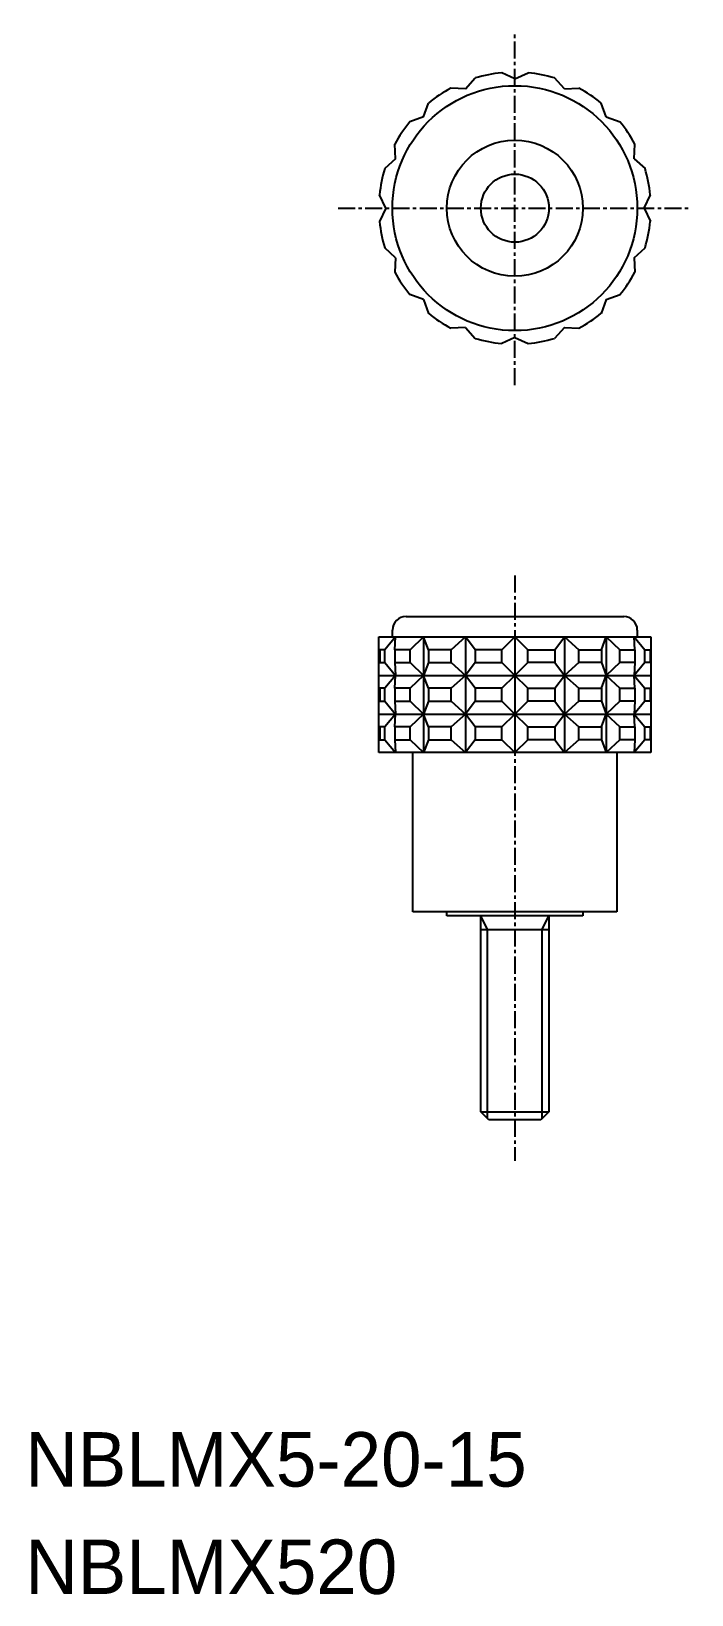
# Model space of a CAD drawing. Extents: x -13365 to -13317, y -5 to 110.
import ezdxf

# ---------------------------------------------------------------- set-up
doc = ezdxf.new("R2010")
doc.units = 0
doc.linetypes.add('CENTER', pattern=[2, 1.25, -0.25, 0.25, -0.25])
doc.layers.get('0').update_dxf_attribs({"linetype": 'CONTINUOUS'})
doc.layers.add('CENTER', color=1, linetype='CENTER')

msp = doc.modelspace()

# ---------------------------------------------------------------- linework, layer by layer
at = {"color": 7, "linetype": 'CONTINUOUS'}
for p, q in [((-13329.65, 106.6), (-13330.62, 107.05)), ((-13329.65, 106.6), (-13328.68, 107.05)), ((-13333.28, 105.88), (-13334.35, 105.92)), ((-13333.28, 105.88), (-13332.56, 106.67)), ((-13326.01, 105.88), (-13326.73, 106.67)), ((-13326.01, 105.88), (-13324.94, 105.92)), ((-13336.36, 103.82), (-13336, 104.82)), ((-13322.93, 103.82), (-13323.3, 104.82)), ((-13336.36, 103.82), (-13337.37, 103.45)), ((-13322.93, 103.82), (-13321.92, 103.45)), ((-13338.42, 100.73), (-13338.47, 101.8)), ((-13320.87, 100.73), (-13320.82, 101.8)), ((-13338.42, 100.73), (-13339.21, 100.01)), ((-13320.87, 100.73), (-13320.08, 100.01)), ((-13339.15, 97.1), (-13339.6, 98.07)), ((-13320.15, 97.1), (-13319.69, 98.07)), ((-13339.15, 97.1), (-13339.6, 96.13)), ((-13320.15, 97.1), (-13319.69, 96.13)), ((-13338.42, 93.46), (-13339.21, 94.19)), ((-13338.42, 93.46), (-13338.47, 92.39)), ((-13320.87, 93.46), (-13320.08, 94.19)), ((-13320.87, 93.46), (-13320.82, 92.39)), ((-13336.36, 90.38), (-13337.37, 90.75)), ((-13336.36, 90.38), (-13336, 89.37)), ((-13322.93, 90.38), (-13323.3, 89.37)), ((-13322.93, 90.38), (-13321.92, 90.75)), ((-13333.28, 88.32), (-13334.35, 88.28)), ((-13333.28, 88.32), (-13332.56, 87.53)), ((-13329.65, 87.6), (-13330.62, 87.15)), ((-13329.65, 87.6), (-13328.68, 87.15)), ((-13326.01, 88.32), (-13326.73, 87.53)), ((-13326.01, 88.32), (-13324.94, 88.28)), ((-13337.65, 67.1), (-13321.65, 67.1)), ((-13339.65, 57.1), (-13339.65, 65.6)), ((-13339.65, 65.6), (-13319.65, 65.6)), ((-13338.42, 65.6), (-13339.2, 64.65)), ((-13338.65, 65.6), (-13338.65, 66.1)), ((-13338.47, 64.65), (-13338.42, 65.6)), ((-13336.36, 65.6), (-13337.35, 64.65)), ((-13336.36, 65.6), (-13336.36, 57.1)), ((-13336.01, 64.65), (-13336.36, 65.6)), ((-13333.28, 65.6), (-13334.33, 64.65)), ((-13333.28, 65.6), (-13333.28, 57.1)), ((-13332.57, 64.65), (-13333.28, 65.6)), ((-13330.6, 64.65), (-13329.65, 65.6)), ((-13328.7, 64.65), (-13329.65, 65.6)), ((-13329.65, 65.6), (-13329.65, 57.1)), ((-13326.72, 64.65), (-13326.01, 65.6)), ((-13326.01, 65.6), (-13324.96, 64.65)), ((-13326.01, 65.6), (-13326.01, 57.1)), ((-13323.29, 64.65), (-13322.93, 65.6)), ((-13322.93, 65.6), (-13321.94, 64.65)), ((-13322.93, 65.6), (-13322.93, 57.1)), ((-13320.87, 65.6), (-13320.1, 64.65)), ((-13320.82, 64.65), (-13320.87, 65.6)), ((-13320.65, 66.1), (-13320.65, 65.6)), ((-13319.65, 65.6), (-13319.65, 57.1)), ((-13339.2, 63.71), (-13338.42, 62.77)), ((-13338.47, 63.71), (-13338.42, 62.77)), ((-13337.35, 63.71), (-13336.36, 62.77)), ((-13336.01, 63.71), (-13336.36, 62.77)), ((-13334.33, 63.71), (-13333.28, 62.77)), ((-13332.57, 63.71), (-13333.28, 62.77)), ((-13330.6, 63.71), (-13329.65, 62.77)), ((-13328.7, 63.71), (-13329.65, 62.77)), ((-13326.72, 63.71), (-13326.01, 62.77)), ((-13324.96, 63.71), (-13326.01, 62.77)), ((-13323.29, 63.71), (-13322.93, 62.77)), ((-13321.94, 63.71), (-13322.93, 62.77)), ((-13320.1, 63.71), (-13320.87, 62.77)), ((-13320.82, 63.71), (-13320.87, 62.77)), ((-13339.65, 62.77), (-13319.65, 62.77)), ((-13338.42, 62.77), (-13339.2, 61.82)), ((-13338.47, 61.82), (-13338.42, 62.77)), ((-13336.36, 62.77), (-13337.35, 61.82)), ((-13336.01, 61.82), (-13336.36, 62.77)), ((-13333.28, 62.77), (-13334.33, 61.82)), ((-13332.57, 61.82), (-13333.28, 62.77)), ((-13330.6, 61.82), (-13329.65, 62.77)), ((-13328.7, 61.82), (-13329.65, 62.77)), ((-13326.72, 61.82), (-13326.01, 62.77)), ((-13326.01, 62.77), (-13324.96, 61.82)), ((-13323.29, 61.82), (-13322.93, 62.77)), ((-13322.93, 62.77), (-13321.94, 61.82)), ((-13320.82, 61.82), (-13320.87, 62.77)), ((-13320.87, 62.77), (-13320.1, 61.82)), ((-13339.65, 59.93), (-13319.65, 59.93)), ((-13339.2, 60.88), (-13338.42, 59.93)), ((-13338.42, 59.93), (-13339.2, 58.99)), ((-13338.47, 60.88), (-13338.42, 59.93)), ((-13338.47, 58.99), (-13338.42, 59.93)), ((-13337.35, 60.88), (-13336.36, 59.93)), ((-13336.36, 59.93), (-13337.35, 58.99)), ((-13336.01, 60.88), (-13336.36, 59.93)), ((-13336.01, 58.99), (-13336.36, 59.93)), ((-13334.33, 60.88), (-13333.28, 59.93)), ((-13333.28, 59.93), (-13334.33, 58.99)), ((-13332.57, 60.88), (-13333.28, 59.93)), ((-13332.57, 58.99), (-13333.28, 59.93)), ((-13330.6, 60.88), (-13329.65, 59.93)), ((-13330.6, 58.99), (-13329.65, 59.93)), ((-13328.7, 60.88), (-13329.65, 59.93)), ((-13328.7, 58.99), (-13329.65, 59.93)), ((-13326.72, 60.88), (-13326.01, 59.93)), ((-13326.72, 58.99), (-13326.01, 59.93)), ((-13324.96, 60.88), (-13326.01, 59.93)), ((-13326.01, 59.93), (-13324.96, 58.99)), ((-13323.29, 60.88), (-13322.93, 59.93)), ((-13323.29, 58.99), (-13322.93, 59.93)), ((-13321.94, 60.88), (-13322.93, 59.93)), ((-13322.93, 59.93), (-13321.94, 58.99)), ((-13320.82, 60.88), (-13320.87, 59.93)), ((-13320.1, 60.88), (-13320.87, 59.93)), ((-13320.82, 58.99), (-13320.87, 59.93)), ((-13320.87, 59.93), (-13320.1, 58.99)), ((-13339.2, 58.04), (-13338.42, 57.1)), ((-13338.47, 58.04), (-13338.42, 57.1)), ((-13337.35, 58.04), (-13336.36, 57.1)), ((-13336.01, 58.04), (-13336.36, 57.1)), ((-13334.33, 58.04), (-13333.28, 57.1)), ((-13332.57, 58.04), (-13333.28, 57.1)), ((-13330.6, 58.04), (-13329.65, 57.1)), ((-13328.7, 58.04), (-13329.65, 57.1)), ((-13326.72, 58.04), (-13326.01, 57.1)), ((-13324.96, 58.04), (-13326.01, 57.1)), ((-13323.29, 58.04), (-13322.93, 57.1)), ((-13321.94, 58.04), (-13322.93, 57.1)), ((-13320.82, 58.04), (-13320.87, 57.1)), ((-13320.1, 58.04), (-13320.87, 57.1)), ((-13339.65, 57.1), (-13339.65, 57.1)), ((-13319.65, 57.1), (-13339.65, 57.1)), ((-13337.15, 45.4), (-13337.15, 57.1)), ((-13322.15, 57.1), (-13322.15, 45.4)), ((-13334.65, 45.4), (-13337.15, 45.4)), ((-13324.65, 45.4), (-13334.65, 45.4)), ((-13334.65, 45.1), (-13334.65, 45.4)), ((-13324.65, 45.1), (-13334.65, 45.1)), ((-13332.15, 30.69), (-13332.15, 45.1)), ((-13327.15, 45.1), (-13327.15, 30.69)), ((-13322.15, 45.4), (-13324.65, 45.4)), ((-13324.65, 45.4), (-13324.65, 45.1)), ((-13332.15, 44.1), (-13327.15, 44.1)), ((-13332.15, 30.69), (-13327.15, 30.69)), ((-13331.56, 30.1), (-13332.15, 30.69)), ((-13327.74, 30.1), (-13331.56, 30.1)), ((-13327.15, 30.69), (-13327.74, 30.1))]:
    msp.add_line(p, q, dxfattribs=at)
at = {"color": 3}
for p, q in [((-13331.66, 44.1), (-13332.15, 45.1)), ((-13327.64, 44.1), (-13327.15, 45.1)), ((-13331.66, 30.2), (-13331.66, 44.1)), ((-13327.64, 30.2), (-13327.64, 44.1))]:
    msp.add_line(p, q, dxfattribs=at)
at = {"color": 7, "linetype": 'CONTINUOUS'}
for points in [[(-13339.2, 64.65), (-13339.59, 64.65), (-13339.59, 63.71), (-13339.2, 63.71)], [(-13337.35, 64.65), (-13338.47, 64.65), (-13338.47, 63.71), (-13337.35, 63.71)], [(-13334.33, 64.65), (-13336.01, 64.65), (-13336.01, 63.71), (-13334.33, 63.71)], [(-13330.6, 64.65), (-13332.57, 64.65), (-13332.57, 63.71), (-13330.6, 63.71)], [(-13328.7, 64.65), (-13326.72, 64.65), (-13326.72, 63.71), (-13328.7, 63.71)], [(-13324.96, 64.65), (-13323.29, 64.65), (-13323.29, 63.71), (-13324.96, 63.71)], [(-13321.94, 64.65), (-13320.82, 64.65), (-13320.82, 63.71), (-13321.94, 63.71)], [(-13320.1, 64.65), (-13319.7, 64.65), (-13319.7, 63.71), (-13320.1, 63.71)], [(-13339.2, 61.82), (-13339.59, 61.82), (-13339.59, 60.88), (-13339.2, 60.88)], [(-13337.35, 61.82), (-13338.47, 61.82), (-13338.47, 60.88), (-13337.35, 60.88)], [(-13334.33, 61.82), (-13336.01, 61.82), (-13336.01, 60.88), (-13334.33, 60.88)], [(-13330.6, 61.82), (-13332.57, 61.82), (-13332.57, 60.88), (-13330.6, 60.88)], [(-13328.7, 61.82), (-13326.72, 61.82), (-13326.72, 60.88), (-13328.7, 60.88)], [(-13324.96, 61.82), (-13323.29, 61.82), (-13323.29, 60.88), (-13324.96, 60.88)], [(-13321.94, 61.82), (-13320.82, 61.82), (-13320.82, 60.88), (-13321.94, 60.88)], [(-13320.1, 61.82), (-13319.7, 61.82), (-13319.7, 60.88), (-13320.1, 60.88)], [(-13339.2, 58.99), (-13339.59, 58.99), (-13339.59, 58.04), (-13339.2, 58.04)], [(-13337.35, 58.99), (-13338.47, 58.99), (-13338.47, 58.04), (-13337.35, 58.04)], [(-13334.33, 58.99), (-13336.01, 58.99), (-13336.01, 58.04), (-13334.33, 58.04)], [(-13330.6, 58.99), (-13332.57, 58.99), (-13332.57, 58.04), (-13330.6, 58.04)], [(-13328.7, 58.99), (-13326.72, 58.99), (-13326.72, 58.04), (-13328.7, 58.04)], [(-13324.96, 58.99), (-13323.29, 58.99), (-13323.29, 58.04), (-13324.96, 58.04)], [(-13321.94, 58.99), (-13320.82, 58.99), (-13320.82, 58.04), (-13321.94, 58.04)], [(-13320.1, 58.99), (-13319.7, 58.99), (-13319.7, 58.04), (-13320.1, 58.04)]]:
    msp.add_lwpolyline(points, close=True, dxfattribs=at)
for radius in [9, 5, 2.5]:
    msp.add_circle((-13329.65, 97.1), radius, dxfattribs=at)
for centre, radius, start, end in [((-13329.65, 97.1), 10, 95.5718, 106.9282), ((-13329.65, 97.1), 10, 73.0718, 84.4282), ((-13329.65, 97.1), 10, 118.0718, 129.4282), ((-13329.65, 97.1), 10, 50.5718, 61.9282), ((-13329.65, 97.1), 10, 140.5718, 151.9282), ((-13329.65, 97.1), 10, 28.0718, 39.4282), ((-13329.65, 97.1), 10, 163.0718, 174.4282), ((-13329.65, 97.1), 10, 5.5718, 16.9282), ((-13329.65, 97.1), 10, 185.5718, 196.9282), ((-13329.65, 97.1), 10, 343.0718, 354.4282), ((-13329.65, 97.1), 10, 208.0718, 219.4282), ((-13329.65, 97.1), 10, 320.5718, 331.9282), ((-13329.65, 97.1), 10, 230.5718, 241.9282), ((-13329.65, 97.1), 10, 298.0718, 309.4282), ((-13329.65, 97.1), 10, 253.0718, 264.4282), ((-13329.65, 97.1), 10, 275.5718, 286.9282), ((-13337.65, 66.1), 1, 90, 180), ((-13321.65, 66.1), 1, 0, 90)]:
    msp.add_arc(centre, radius, start, end, dxfattribs=at)
at = {"layer": 'CENTER', "color": 1, "linetype": 'CENTER'}
for p, q in [((-13329.65, 84.1), (-13329.65, 110.1)), ((-13342.65, 97.1), (-13316.65, 97.1)), ((-13329.65, 70.1), (-13329.65, 27.1))]:
    msp.add_line(p, q, dxfattribs=at)

# ---------------------------------------------------------------- texts
at = {"color": 7, "linetype": 'CONTINUOUS'}
for s, p in [('NBLMX5-20-15', (-13365.65, 3.16)), ('NBLMX520', (-13365.65, -4.73))]:
    msp.add_text(s, height=4, dxfattribs=at).set_placement(p)

doc.saveas('drawing.dxf')
